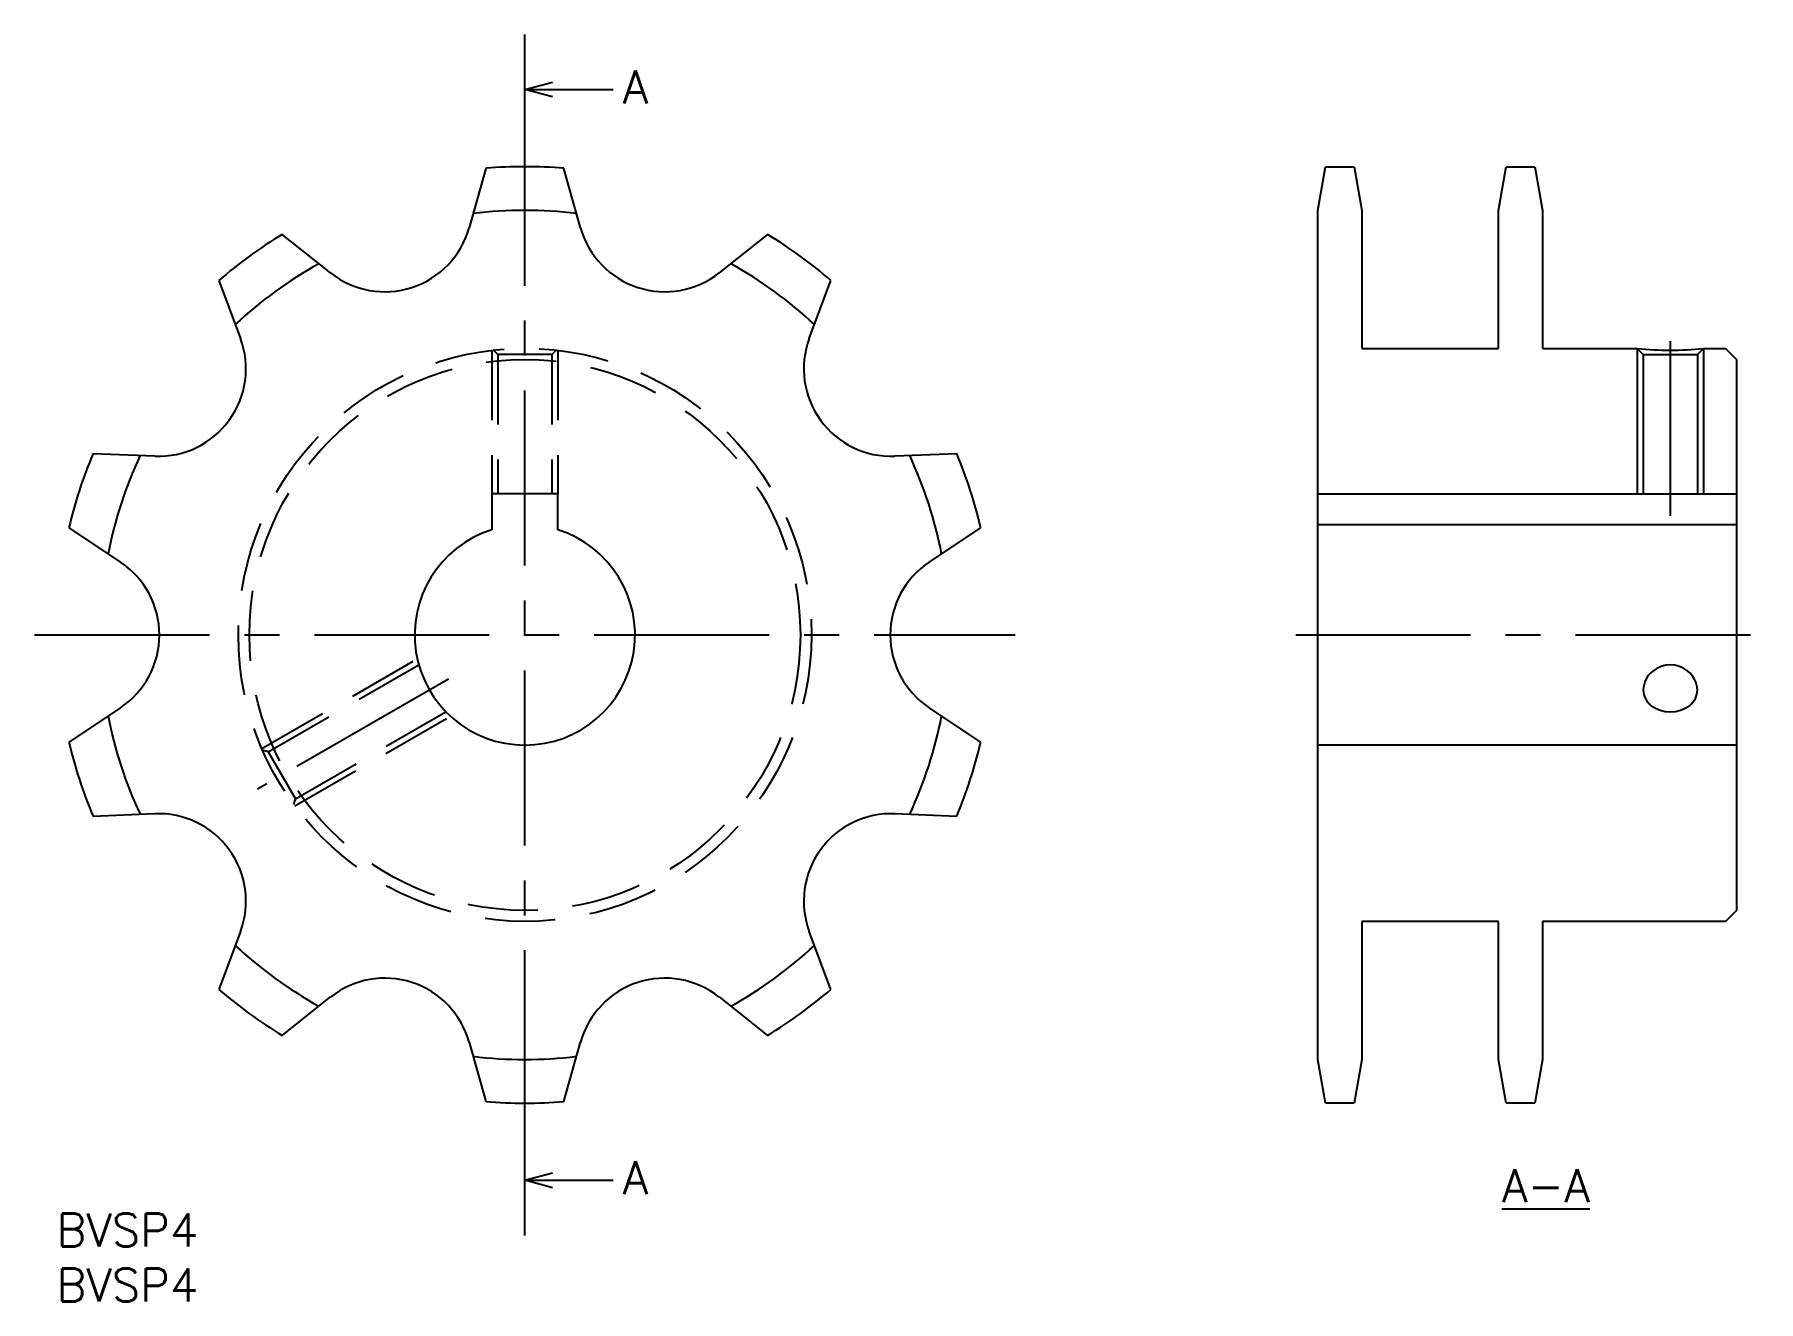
# Model space of a CAD drawing. Extents: x -2 to 154, y -8 to 107.
import ezdxf

# ---------------------------------------------------------------- set-up
doc = ezdxf.new("R2010")
doc.units = 0
doc.header["$LTSCALE"] = 0.5
doc.linetypes.add('CENTER', pattern=[50.8, 31.75, -6.35, 6.35, -6.35])
doc.linetypes.add('DASHED', pattern=[19.05, 12.7, -6.35])
for name, color, linetype in [('MSM_CENTER', 1, 'CENTER'), ('MSM_CONTINUOUS', 7, 'CONTINUOUS'), ('MSM_DASHED', 4, 'DASHED'), ('MSM_NARROW', 5, 'CONTINUOUS'), ('MSM_PART_NUMBER', 7, 'CONTINUOUS')]:
    doc.layers.add(name, color=color, linetype=linetype)
doc.styles.get("Standard").update_dxf_attribs({"font": 'txt.shx', "height": 3, "bigfont": 'bigfont.shx'})

# ---------------------------------------------------------------- blocks, each defined once
blk = doc.blocks.new('*U14')
at = {"layer": 'MSM_PART_NUMBER'}
blk.add_text('BVSP4', height=3, dxfattribs=at).set_placement((0, -3))
blk = doc.blocks.new('*U15')
at = {"layer": 'MSM_PART_NUMBER'}
blk.add_text('BVSP4', height=3, dxfattribs=at).set_placement((0, -8))
blk = doc.blocks.new('*U16')
at = {"layer": 'MSM_PART_NUMBER'}
blk.add_text('A', height=3, dxfattribs=at).set_placement((51.38, 100.74))
blk = doc.blocks.new('*U17')
at = {"layer": 'MSM_PART_NUMBER'}
blk.add_text('A', height=3, dxfattribs=at).set_placement((51.38, 1.74))
blk = doc.blocks.new('*U18')
at = {"layer": 'MSM_PART_NUMBER'}
blk.add_text('%%UA-A', height=3, dxfattribs=at).set_placement((131.17, 1.02))

msp = doc.modelspace()

# ---------------------------------------------------------------- linework, layer by layer
at = {"layer": 'MSM_CENTER'}
for p, q in [((42.5, 8), (42.5, 97)), ((146.45, 63.3), (146.45, 80.5)), ((-2, 52.5), (87, 52.5)), ((112.45, 52.5), (154.45, 52.5)), ((35.57, 48.5), (18.25, 38.5))]:
    msp.add_line(p, q, dxfattribs=at)
at = {"layer": 'MSM_CONTINUOUS'}
for p, q in [((42.5, 97), (42.5, 107)), ((42.5, 102), (45, 102.67)), ((42.5, 102), (50.5, 102)), ((45, 101.33), (42.5, 102)), ((38.96, 94.85), (37.44, 89.45)), ((47.56, 89.45), (46.04, 94.85)), ((114.45, 91.03), (115.15, 95)), ((115.15, 95), (117.75, 95)), ((117.75, 95), (118.45, 91.03)), ((130.85, 91.03), (131.55, 95)), ((131.55, 95), (134.15, 95)), ((134.15, 95), (134.85, 91.03)), ((114.45, 13.97), (114.45, 91.03)), ((118.45, 91.03), (118.45, 78.5)), ((130.85, 78.5), (130.85, 91.03)), ((134.85, 91.03), (134.85, 78.5)), ((24.87, 85.36), (20.47, 88.84)), ((64.53, 88.84), (60.13, 85.36)), ((14.74, 84.68), (16.69, 79.42)), ((68.31, 79.42), (70.26, 84.68)), ((118.45, 78.5), (130.85, 78.5)), ((134.85, 78.5), (143.45, 78.5)), ((143.45, 78.5), (143.99, 77.96)), ((148.91, 77.96), (149.45, 78.5)), ((149.45, 78.5), (151.45, 78.5)), ((151.45, 78.5), (152.45, 77.5)), ((143.99, 77.96), (143.99, 65.3)), ((143.99, 77.96), (148.91, 77.96)), ((148.91, 77.96), (148.91, 65.3)), ((152.45, 77.5), (152.45, 27.5)), ((8.92, 68.72), (3.31, 68.95)), ((81.69, 68.95), (76.08, 68.72)), ((39.5, 65.3), (39.5, 62.04)), ((45.5, 65.3), (39.5, 65.3)), ((45.5, 62.04), (45.5, 65.3)), ((114.45, 65.3), (152.45, 65.3)), ((1.13, 62.22), (5.8, 59.11)), ((79.2, 59.11), (83.87, 62.22)), ((152.45, 62.5), (114.45, 62.5)), ((5.8, 45.89), (1.13, 42.78)), ((83.87, 42.78), (79.2, 45.89)), ((152.45, 42.5), (114.45, 42.5)), ((3.31, 36.05), (8.92, 36.28)), ((76.08, 36.28), (81.69, 36.05)), ((152.45, 27.5), (151.45, 26.5)), ((16.69, 25.58), (14.74, 20.32)), ((70.26, 20.32), (68.31, 25.58)), ((118.45, 26.5), (118.45, 13.97)), ((130.85, 26.5), (118.45, 26.5)), ((130.85, 13.97), (130.85, 26.5)), ((134.85, 26.5), (134.85, 13.97)), ((151.45, 26.5), (134.85, 26.5)), ((20.47, 16.16), (24.87, 19.64)), ((60.13, 19.64), (64.53, 16.16)), ((37.44, 15.55), (38.96, 10.15)), ((46.04, 10.15), (47.56, 15.55)), ((115.15, 10), (114.45, 13.97)), ((118.45, 13.97), (117.75, 10)), ((131.55, 10), (130.85, 13.97)), ((134.85, 13.97), (134.15, 10)), ((117.75, 10), (115.15, 10)), ((134.15, 10), (131.55, 10)), ((42.5, -2), (42.5, 8)), ((42.5, 3), (45, 3.67)), ((42.5, 3), (50.5, 3)), ((45, 2.33), (42.5, 3))]:
    msp.add_line(p, q, dxfattribs=at)
for centre, radius, start, end in [((42.5, 52.5), 42.5, 85.2221, 94.7779), ((42.5, 52.5), 38.53, 83.0061, 96.9939), ((29.8, 91.59), 7.94, 231.6554, 344.3446), ((55.2, 91.59), 7.94, 195.6554, 308.3446), ((42.5, 52.5), 42.5, 121.2221, 130.7779), ((42.5, 52.5), 42.5, 49.2221, 58.7779), ((42.5, 52.5), 38.53, 119.0061, 132.9939), ((42.5, 52.5), 38.53, 47.0061, 60.9939), ((9.25, 76.66), 7.94, 267.6554, 20.3446), ((75.75, 76.66), 7.94, 159.6554, 272.3446), ((146.45, 107.48), 29.13, 264.0894, 275.9106), ((42.5, 52.5), 42.5, 157.2221, 166.7779), ((42.5, 52.5), 42.5, 13.2221, 22.7779), ((42.5, 52.5), 38.53, 155.0061, 168.9939), ((42.5, 52.5), 38.53, 11.0061, 24.9939), ((42.5, 52.5), 10, 107.4576, 72.5424), ((1.4, 52.5), 7.94, 303.6554, 56.3446), ((83.6, 52.5), 7.94, 123.6554, 236.3446), ((146.21, 47.44), 2.22, 127.18, 178.4216), ((146.45, 47.32), 2.47, 50.1909, 129.8091), ((146.68, 47.44), 2.22, 1.5784, 52.82), ((145.82, 47.54), 1.83, 181.1085, 231.8066), ((147.08, 47.54), 1.83, 308.1934, 358.8915), ((146.45, 48.54), 3.01, 234.1804, 305.8196), ((42.5, 52.5), 38.53, 191.0061, 204.9939), ((42.5, 52.5), 38.53, 335.0061, 348.9939), ((42.5, 52.5), 42.5, 193.2221, 202.7779), ((42.5, 52.5), 42.5, 337.2221, 346.7779), ((9.25, 28.34), 7.94, 339.6554, 92.3446), ((75.75, 28.34), 7.94, 87.6554, 200.3446), ((42.5, 52.5), 38.53, 227.0061, 240.9939), ((42.5, 52.5), 38.53, 299.0061, 312.9939), ((29.8, 13.41), 7.94, 15.6554, 128.3446), ((55.2, 13.41), 7.94, 51.6554, 164.3446), ((42.5, 52.5), 42.5, 229.2221, 238.7779), ((42.5, 52.5), 42.5, 301.2221, 310.7779), ((42.5, 52.5), 38.53, 263.0061, 276.9939), ((42.5, 52.5), 42.5, 265.2221, 274.7779)]:
    msp.add_arc(centre, radius, start, end, dxfattribs=at)
at = {"layer": 'MSM_DASHED'}
for p, q in [((39.5, 78.33), (39.5, 65.3)), ((39.66, 78.34), (40.04, 77.96)), ((44.96, 77.96), (45.34, 78.34)), ((45.5, 78.33), (45.5, 65.3)), ((40.04, 77.96), (40.04, 65.3)), ((44.96, 77.96), (40.04, 77.96)), ((44.96, 77.96), (44.96, 65.3)), ((18.63, 42.18), (32.74, 50.33)), ((19.22, 41.9), (32.88, 49.78)), ((21.68, 37.64), (35.33, 45.52)), ((21.63, 36.99), (35.74, 45.13)), ((19.22, 41.9), (18.7, 42.04)), ((19.22, 41.9), (21.68, 37.64)), ((21.54, 37.12), (21.68, 37.64))]:
    msp.add_line(p, q, dxfattribs=at)
for radius in [26, 25]:
    msp.add_circle((42.5, 52.5), radius, dxfattribs=at)
at = {"layer": 'MSM_NARROW'}
for p, q in [((143.45, 78.5), (143.45, 65.3)), ((149.45, 78.5), (149.45, 65.3))]:
    msp.add_line(p, q, dxfattribs=at)

# ---------------------------------------------------------------- block references
at = {"layer": 'MSM_CONTINUOUS'}
for name in ['*U16', '*U17', '*U18', '*U14', '*U15']:
    msp.add_blockref(name, (0, 0), dxfattribs=at)

doc.saveas('drawing.dxf')
